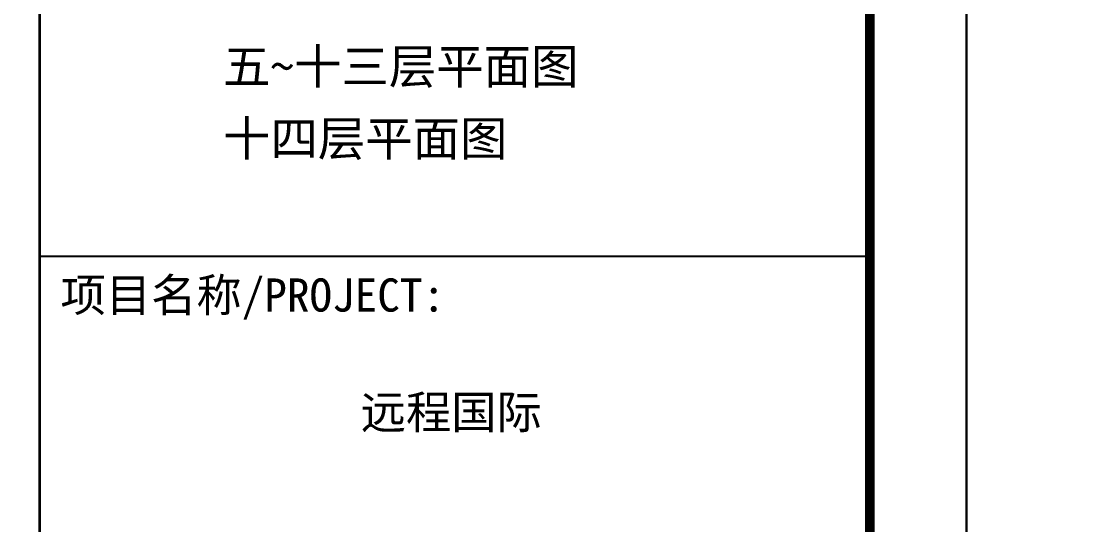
# Model space of a CAD drawing. Extents: x -737978 to 768813, y -372247 to 1140308.
# Drawn here: x 327532 to 338550, y -133882 to -128664 of the extents above; entities that cross this region are included whole.
import ezdxf

# ---------------------------------------------------------------- set-up
doc = ezdxf.new("R2010")
doc.units = 0
doc.header["$LTSCALE"] = 10
doc.header["$MEASUREMENT"] = 0
doc.layers.get('0').update_dxf_attribs({"linetype": 'CONTINUOUS'})
doc.layers.add('PUB_TITLE', color=4, linetype='CONTINUOUS')
doc.styles.add('-宋体', font='', dxfattribs={"width": 0.8})
doc.styles.get('-宋体').set_extended_font_data('SimSun')

# ---------------------------------------------------------------- blocks, each defined once
blk = doc.blocks.new('TQ1')
at = {"layer": 'PUB_TITLE'}
blk.add_line((-49854.8, -399054.8), (-43854.8, -399054.8), dxfattribs=at)
at = {"layer": 'PUB_TITLE', "const_width": 20}
blk.add_lwpolyline([(-49854.8, -378413.9), (-49854.8, -418454.8)], dxfattribs=at)
at = {"layer": 'PUB_TITLE', "style": '-宋体'}
for s, p in [('项目名称/PROJECT:', (-49704.8, -399454.9)), ('远程国际', (-47535.7, -400301.7))]:
    blk.add_text(s, height=240, dxfattribs=at).set_placement(p)

msp = doc.modelspace()

# ---------------------------------------------------------------- linework, layer by layer
at = {"layer": 'PUB_TITLE'}
for points in [[(253224.9, -159910.6), (337324.9, -159910.6), (337324.9, -100510.6), (253224.9, -100510.6)], [(337324.9, -159910.6), (421424.9, -159910.6), (421424.9, -100510.6), (337324.9, -100510.6)]]:
    msp.add_lwpolyline(points, close=True, dxfattribs=at)
at = {"layer": 'PUB_TITLE', "const_width": 100}
msp.add_lwpolyline([(255724.9, -158910.6), (336324.9, -158910.6), (336324.9, -101510.6), (255724.9, -101510.6)], close=True, dxfattribs=at)

# ---------------------------------------------------------------- block references
at = {"xscale": 1.433507481003284, "yscale": 1.433507481003284, "zscale": 1.433507481003284}
msp.add_blockref('TQ1', (399191, 440948), dxfattribs=at)

# ---------------------------------------------------------------- texts
at = {"layer": 'PUB_TITLE', "color": 6, "style": '-宋体'}
for s, p in [('五~十三层平面图', (329622.4, -129312.4)), ('十四层平面图', (329622.4, -130059.9))]:
    msp.add_text(s, height=360, dxfattribs=at).set_placement(p)

doc.saveas('drawing.dxf')
